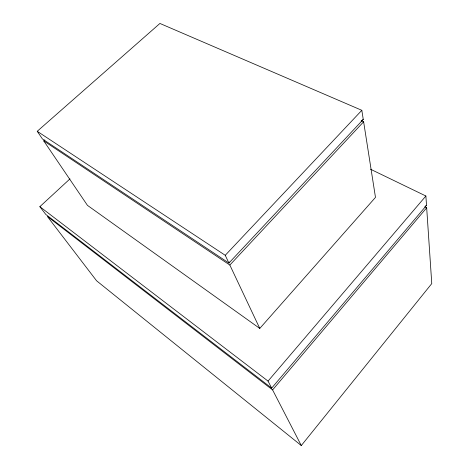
<?xml version="1.0" encoding="UTF-8"?>
<svg xmlns="http://www.w3.org/2000/svg" width="469" height="469" viewBox="0 0 469 469"><rect width="100%" height="100%" fill="white"/><g stroke="black" fill="none" stroke-linecap="round" stroke-linejoin="round"><path stroke-width="0.7" d="M229.282 261.978L228.913 263.068L42.415 138.935L37.233 131.291L159.923 23.45L361.828 110.315L363.258 119.448L228.913 263.068L225.249 255.306L37.233 131.291M301.297 445.55L272.595 389.909L47.328 216.432L96.579 280.779L301.297 445.55L431.767 283.593L426.673 207.79L424.709 206.817M69.963 178.882L39.853 206.671L45.804 214.444L271.668 388.127L426.514 205.399L425.881 196.001L370.551 169.239M272.595 389.909L426.673 207.79M271.668 388.127L268.045 381.098L425.881 196.001M44.842 139.92L43.746 140.893L87.445 205.358L259.773 328.429L375.481 197.39L363.627 121.788L361.617 120.902M259.773 328.429L229.845 265.044L363.627 121.788M225.249 255.306L361.828 110.315M361.142 121.078L363.258 119.448M425.319 206.143L426.514 205.399M43.746 140.893L229.845 265.044M39.853 206.671L268.045 381.098"/></g></svg>
